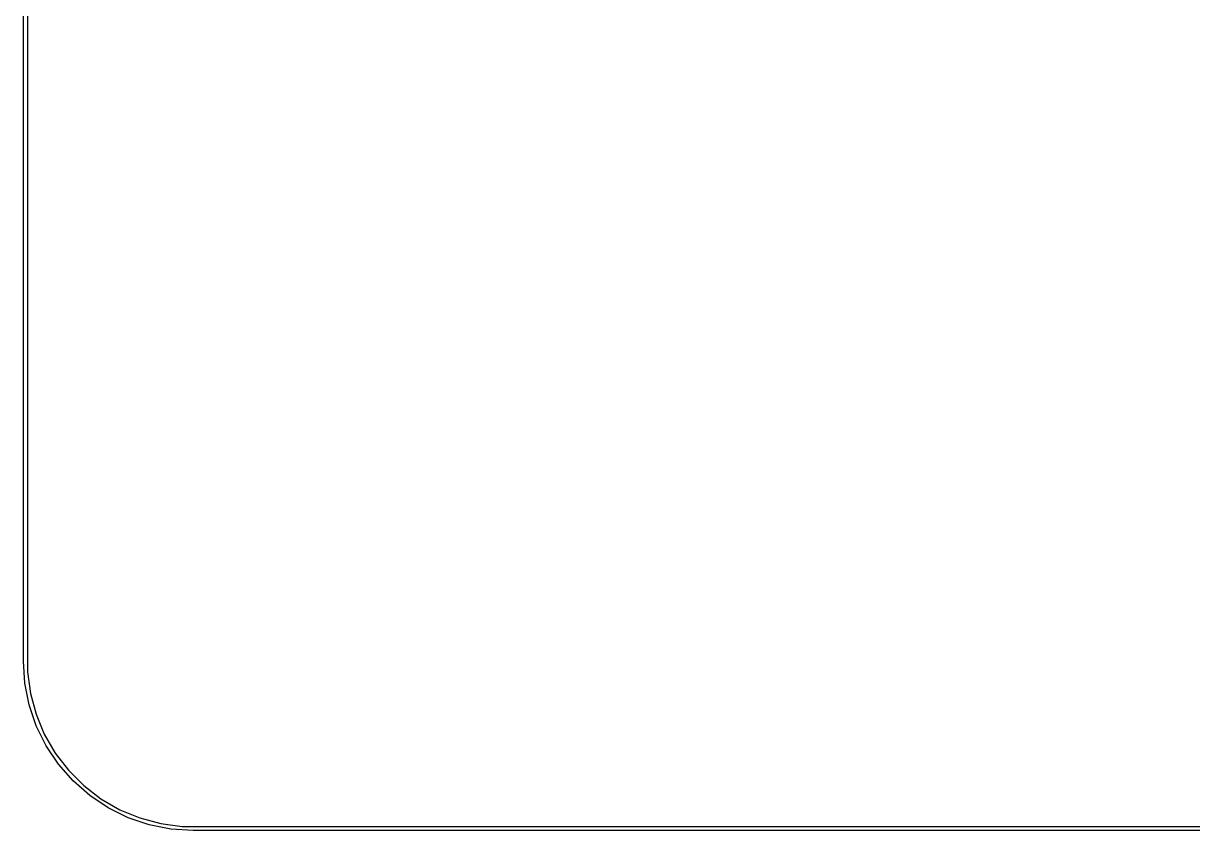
# Model space of a CAD drawing. Header units: millimetres. Extents: x 113.4 to 170.4, y -113 to -74.5.
# Drawn here: x 113.38 to 127.33, y -113.02 to -103.39 of the extents above; entities that cross this region are included whole.
import ezdxf

# ---------------------------------------------------------------- set-up
doc = ezdxf.new("R2010")
doc.units = ezdxf.units.MM
doc.layers.add('F.Silkscreen', color=41, linetype='CONTINUOUS', true_color=0xf2eda1)

msp = doc.modelspace()

# ---------------------------------------------------------------- linework, layer by layer
at = {"layer": 'F.Silkscreen', "linetype": 'CONTINUOUS'}
for p, q in [((113.375, -111), (113.375, -76.5)), ((113.425, -76.5), (113.425, -111)), ((113.392324, -111.264316), (113.375, -111)), ((113.425, -111), (113.425, -111.129448)), ((113.425, -111.129448), (113.458792, -111.38613)), ((113.444, -111.524109), (113.392324, -111.264316)), ((113.458792, -111.38613), (113.5258, -111.636205)), ((113.529144, -111.774934), (113.444, -111.524109)), ((113.5258, -111.636205), (113.624875, -111.875395)), ((113.646298, -112.0125), (113.529144, -111.774934)), ((113.624875, -111.875395), (113.754323, -112.099606)), ((113.793459, -112.232742), (113.646298, -112.0125)), ((113.754323, -112.099606), (113.91193, -112.305003)), ((113.968108, -112.431892), (113.793459, -112.232742)), ((113.91193, -112.305003), (114.094997, -112.48807)), ((114.167258, -112.606541), (113.968108, -112.431892)), ((114.094997, -112.48807), (114.300394, -112.645677)), ((114.3875, -112.753702), (114.167258, -112.606541)), ((114.300394, -112.645677), (114.524605, -112.775125)), ((114.625066, -112.870856), (114.3875, -112.753702)), ((114.524605, -112.775125), (114.763795, -112.8742)), ((114.875891, -112.956), (114.625066, -112.870856)), ((114.763795, -112.8742), (115.01387, -112.941208)), ((115.135684, -113.007676), (114.875891, -112.956)), ((115.01387, -112.941208), (115.270552, -112.975)), ((115.4, -113.025), (115.135684, -113.007676)), ((115.270552, -112.975), (115.4, -112.975)), ((115.4, -112.975), (168.4, -112.975)), ((168.4, -113.025), (115.4, -113.025))]:
    msp.add_line(p, q, dxfattribs=at)

doc.saveas('drawing.dxf')
